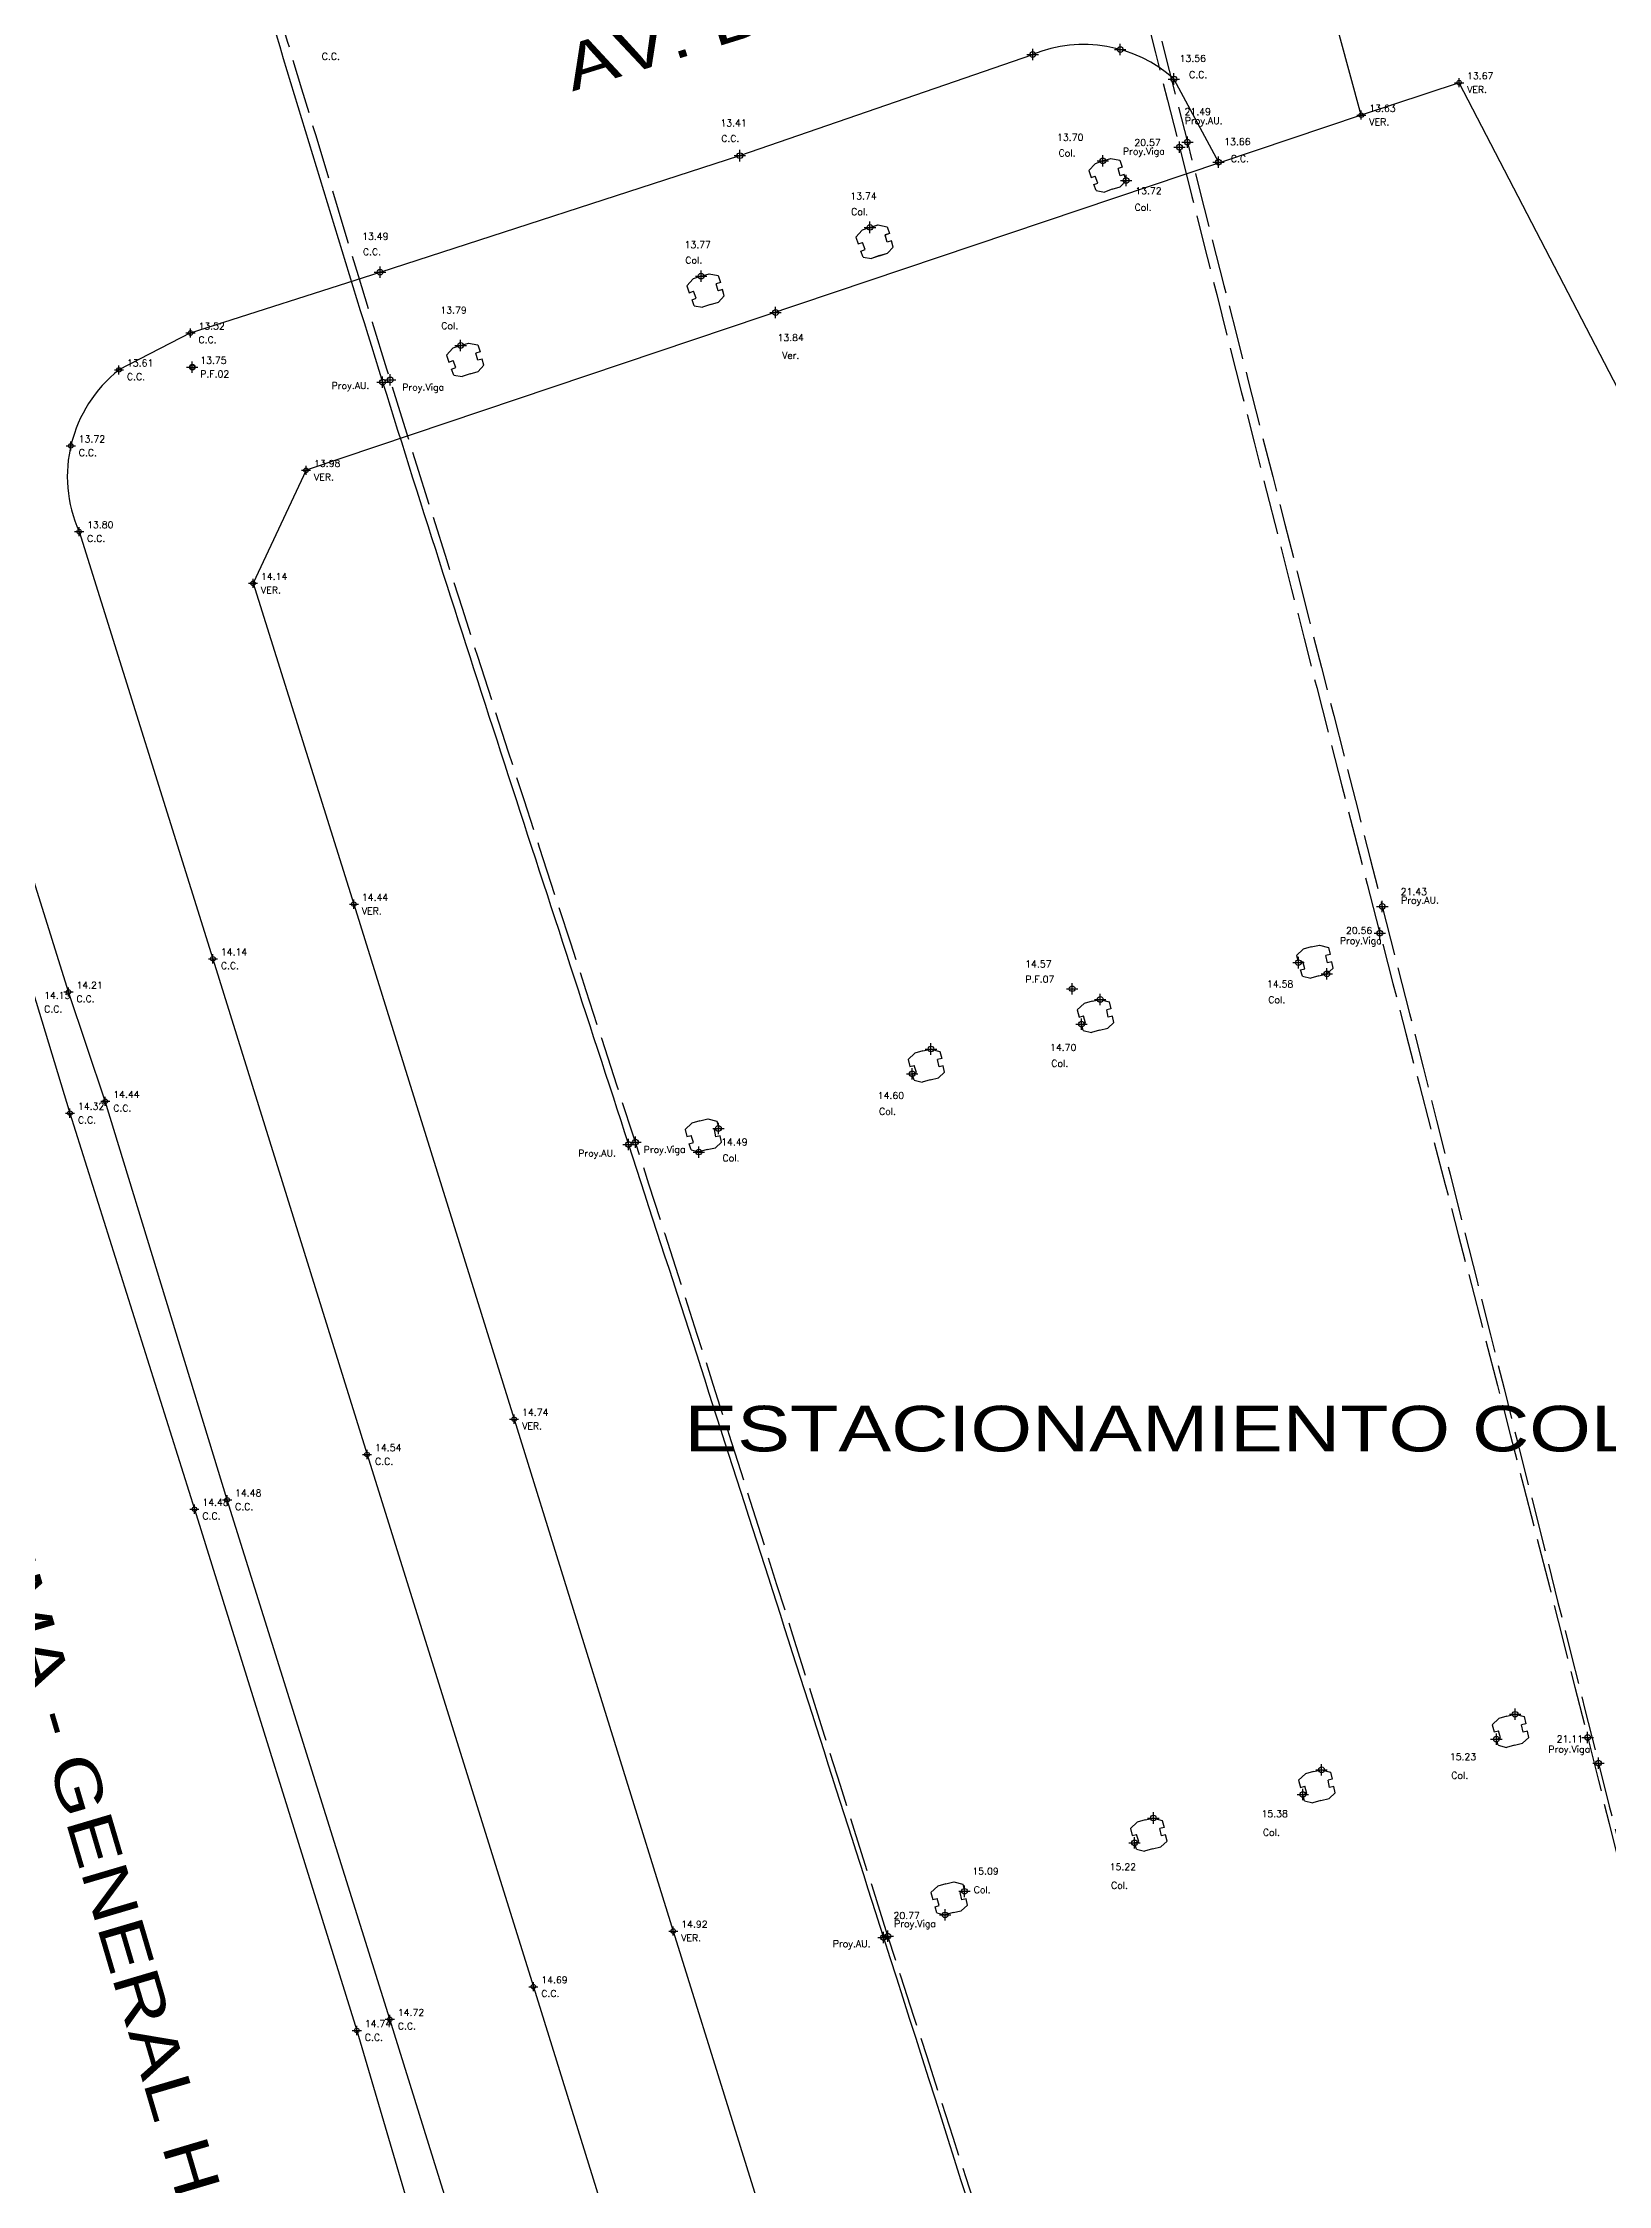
# Model space of a CAD drawing. Header units: metres. Extents: x 27389 to 27997, y 69801 to 70692.
# Drawn here: x 27693 to 27761.7, y 70082.7 to 70176.8 of the extents above; entities that cross this region are included whole.
import ezdxf
from ezdxf.enums import TextEntityAlignment as Align

# ---------------------------------------------------------------- set-up
doc = ezdxf.new("R2010")
doc.units = ezdxf.units.M
doc.header["$PDMODE"] = 34
doc.header["$PDSIZE"] = 0.25
doc.linetypes.add('ACAD_ISO02W100', pattern=[15, 12, -3])
for name, color, linetype in [('C.C.', 1, 'Continuous'), ('CODIGOS', 7, 'Continuous'), ('COTAS', 7, 'Continuous'), ('Proy Aut.', 7, 'Continuous'), ('Proy. Viga.', 4, 'Continuous'), ('PUNTOS', 7, 'Continuous'), ('TEXTOS', 3, 'Continuous'), ('VER.', 2, 'Continuous')]:
    doc.layers.add(name, color=color, linetype=linetype)
doc.styles.get("Standard").update_dxf_attribs({"font": 'simplex.shx'})
doc.styles.add('Textos', font='', dxfattribs={"width": 1.3, "height": 2})
doc.styles.get('Textos').set_extended_font_data('Cascadia Code')

# ---------------------------------------------------------------- blocks, each defined once
blk = doc.blocks.new('*U5')
at = {"color": 0, "linetype": 'ByBlock', "lineweight": -2, "transparency": 16777216}
for p, q in [((-1, 0), (1, 0)), ((0, -1), (0, 1))]:
    blk.add_line(p, q, dxfattribs=at)
blk.add_circle((0, 0), 0.5, dxfattribs=at)
blk = doc.blocks.new('Pila')
for p, q in [((27776.343, 70161.058), (27776.066, 70160.759)), ((27776.066, 70160.759), (27776.168, 70160.455)), ((27776.168, 70160.455), (27776.353, 70160.517)), ((27776.687, 70161.183), (27776.343, 70161.058)), ((27776.467, 70160.21), (27776.353, 70160.517)), ((27776.687, 70161.183), (27777.038, 70161.287)), ((27777.038, 70161.287), (27777.438, 70161.211)), ((27777.537, 70160.906), (27777.351, 70160.846)), ((27777.442, 70160.531), (27777.351, 70160.846)), ((27777.438, 70161.211), (27777.537, 70160.906)), ((27777.626, 70160.584), (27777.442, 70160.531)), ((27777.704, 70160.314), (27777.626, 70160.584)), ((27776.288, 70160.143), (27776.467, 70160.21)), ((27776.386, 70159.88), (27776.288, 70160.143)), ((27776.386, 70159.88), (27776.753, 70159.814)), ((27777.097, 70159.939), (27776.753, 70159.814)), ((27777.097, 70159.939), (27777.448, 70160.043)), ((27777.704, 70160.314), (27777.448, 70160.043))]:
    blk.add_line(p, q)
blk = doc.blocks.new('*U2')
at = {"color": 0, "linetype": 'ByBlock', "lineweight": -2, "transparency": 16777216}
for p, q in [((-1, 0), (1, 0)), ((0, -1), (0, 1))]:
    blk.add_line(p, q, dxfattribs=at)
blk.add_circle((0, 0), 0.5, dxfattribs=at)
blk = doc.blocks.new('*U3')
at = {"color": 0, "linetype": 'ByBlock', "lineweight": -2, "transparency": 16777216}
for p, q in [((-1, 0), (1, 0)), ((0, -1), (0, 1))]:
    blk.add_line(p, q, dxfattribs=at)
blk.add_circle((0, 0), 0.5, dxfattribs=at)

msp = doc.modelspace()

# ---------------------------------------------------------------- linework, layer by layer
for p, q in [((27739.176, 70171.484, 14.138), (27738.9, 70171.184, 14.138)), ((27738.9, 70171.184, 14.138), (27739.002, 70170.88, 14.138)), ((27739.002, 70170.88, 14.138), (27739.187, 70170.943, 14.138)), ((27739.519, 70171.61, 14.138), (27739.176, 70171.484, 14.138)), ((27739.302, 70170.636, 14.138), (27739.187, 70170.943, 14.138)), ((27739.519, 70171.61, 14.138), (27739.87, 70171.715, 14.138)), ((27739.87, 70171.715, 14.138), (27740.27, 70171.64, 14.138)), ((27740.37, 70171.335, 14.138), (27740.185, 70171.274, 14.138)), ((27740.276, 70170.96, 14.138), (27740.185, 70171.274, 14.138)), ((27740.27, 70171.64, 14.138), (27740.37, 70171.335, 14.138)), ((27740.46, 70171.013, 14.138), (27740.276, 70170.96, 14.138)), ((27740.538, 70170.743, 14.138), (27740.46, 70171.013, 14.138)), ((27739.123, 70170.569, 14.138), (27739.302, 70170.636, 14.138)), ((27739.221, 70170.306, 14.138), (27739.123, 70170.569, 14.138)), ((27739.221, 70170.306, 14.138), (27739.589, 70170.241, 14.138)), ((27739.932, 70170.367, 14.138), (27739.589, 70170.241, 14.138)), ((27739.932, 70170.367, 14.138), (27740.283, 70170.472, 14.138)), ((27740.283, 70170.472, 14.138), (27740.538, 70170.743, 14.138)), ((27740.538, 70170.743, 14.138), (27740.283, 70170.472, 14.138)), ((27728.954, 70168.565, 14.138), (27728.678, 70168.265, 14.138)), ((27728.678, 70168.265, 14.138), (27728.781, 70167.961, 14.138)), ((27728.781, 70167.961, 14.138), (27728.965, 70168.023, 14.138)), ((27729.297, 70168.691, 14.138), (27728.954, 70168.565, 14.138)), ((27729.08, 70167.717, 14.138), (27728.965, 70168.023, 14.138)), ((27729.297, 70168.691, 14.138), (27729.648, 70168.795, 14.138)), ((27729.648, 70168.795, 14.138), (27730.048, 70168.72, 14.138)), ((27730.148, 70168.416, 14.138), (27729.963, 70168.355, 14.138)), ((27730.055, 70168.04, 14.138), (27729.963, 70168.355, 14.138)), ((27730.048, 70168.72, 14.138), (27730.148, 70168.416, 14.138)), ((27730.238, 70168.094, 14.138), (27730.055, 70168.04, 14.138)), ((27730.317, 70167.824, 14.138), (27730.238, 70168.094, 14.138)), ((27728.901, 70167.65, 14.138), (27729.08, 70167.717, 14.138)), ((27729, 70167.386, 14.138), (27728.901, 70167.65, 14.138)), ((27729, 70167.386, 14.138), (27729.367, 70167.322, 14.138)), ((27729.711, 70167.448, 14.138), (27729.367, 70167.322, 14.138)), ((27729.711, 70167.448, 14.138), (27730.061, 70167.552, 14.138)), ((27730.317, 70167.824, 14.138), (27730.061, 70167.552, 14.138)), ((27721.537, 70166.425, 14.138), (27721.261, 70166.126, 14.138)), ((27721.881, 70166.551, 14.138), (27721.537, 70166.425, 14.138)), ((27721.881, 70166.551, 14.138), (27722.231, 70166.656, 14.138)), ((27722.231, 70166.656, 14.138), (27722.632, 70166.581, 14.138)), ((27722.731, 70166.276, 14.138), (27722.546, 70166.216, 14.138)), ((27722.638, 70165.901, 14.138), (27722.546, 70166.216, 14.138)), ((27722.632, 70166.581, 14.138), (27722.731, 70166.276, 14.138)), ((27721.261, 70166.126, 14.138), (27721.364, 70165.822, 14.138)), ((27721.364, 70165.822, 14.138), (27721.548, 70165.884, 14.138)), ((27721.484, 70165.51, 14.138), (27721.663, 70165.577, 14.138)), ((27721.583, 70165.247, 14.138), (27721.484, 70165.51, 14.138)), ((27721.663, 70165.577, 14.138), (27721.548, 70165.884, 14.138)), ((27721.583, 70165.247, 14.138), (27721.95, 70165.182, 14.138)), ((27722.294, 70165.308, 14.138), (27721.95, 70165.182, 14.138)), ((27722.294, 70165.308, 14.138), (27722.645, 70165.413, 14.138)), ((27722.821, 70165.955, 14.138), (27722.638, 70165.901, 14.138)), ((27722.9, 70165.685, 14.138), (27722.645, 70165.413, 14.138)), ((27722.9, 70165.685, 14.138), (27722.821, 70165.955, 14.138)), ((27710.984, 70163.379, 14.138), (27710.709, 70163.08, 14.138)), ((27711.328, 70163.505, 14.138), (27710.984, 70163.379, 14.138)), ((27711.328, 70163.505, 14.138), (27711.679, 70163.61, 14.138)), ((27711.679, 70163.61, 14.138), (27712.079, 70163.535, 14.138)), ((27712.079, 70163.535, 14.138), (27712.179, 70163.23, 14.138)), ((27710.709, 70163.08, 14.138), (27710.811, 70162.776, 14.138)), ((27710.811, 70162.776, 14.138), (27710.996, 70162.838, 14.138)), ((27710.932, 70162.464, 14.138), (27711.111, 70162.531, 14.138)), ((27711.03, 70162.201, 14.138), (27710.932, 70162.464, 14.138)), ((27711.111, 70162.531, 14.138), (27710.996, 70162.838, 14.138)), ((27712.179, 70163.23, 14.138), (27711.994, 70163.17, 14.138)), ((27712.085, 70162.855, 14.138), (27711.994, 70163.17, 14.138)), ((27712.269, 70162.909, 14.138), (27712.085, 70162.855, 14.138)), ((27712.347, 70162.639, 14.138), (27712.092, 70162.367, 14.138)), ((27712.347, 70162.639, 14.138), (27712.269, 70162.909, 14.138)), ((27711.03, 70162.201, 14.138), (27711.398, 70162.136, 14.138)), ((27711.741, 70162.262, 14.138), (27711.398, 70162.136, 14.138)), ((27711.741, 70162.262, 14.138), (27712.092, 70162.367, 14.138))]:
    msp.add_line(p, q)
at = {"layer": 'C.C.'}
for p, q in [((27750.865, 70173.62, 14.138), (27749.43, 70178.875, 14.138)), ((27723.587, 70171.839, 14.138), (27736.439, 70176.276, 14.138)), ((27742.639, 70175.205, 14.138), (27744.597, 70171.554, 14.138)), ((27707.789, 70166.72, 14.138), (27723.587, 70171.839, 14.138)), ((27699.469, 70164.054, 14.138), (27707.789, 70166.72, 14.138))]:
    msp.add_line(p, q, dxfattribs=at)
at = {"layer": 'C.C.', "elevation": 14.138, "flags": 128}
for points in [[(27699.469, 70164.054), (27696.33, 70162.432, 0.343537), (27694.581, 70155.33), (27700.453, 70136.57), (27707.221, 70114.809), (27714.519, 70091.438), (27721.512, 70068.967), (27728.971, 70045.99), (27732.959, 70032.514), (27734.798, 70026.365, 0.001011), (27736.308, 70023.155, 0.037214), (27740.871, 70017.314, 0.172551), (27742.797, 70016.283, 0.260505), (27744.123, 70016.782), (27748.104, 70019.834, 0.137047), (27749.261, 70021.374, 0.20429), (27749.219, 70022.724, 0.023802), (27747.821, 70025.398), (27745.939, 70027.365)], [(27699.469, 70164.054), (27696.33, 70162.432, 0.343537), (27694.581, 70155.33), (27700.453, 70136.57), (27707.221, 70114.809), (27714.519, 70091.438), (27721.512, 70068.967), (27728.971, 70045.99), (27732.959, 70032.514), (27734.798, 70026.365, 0.001011), (27736.308, 70023.155, 0.037214), (27740.871, 70017.314, 0.172551), (27742.797, 70016.283, 0.260505), (27744.123, 70016.782), (27748.104, 70019.834, 0.137047), (27749.261, 70021.374, 0.20429), (27749.219, 70022.724, 0.023802), (27747.821, 70025.398), (27745.939, 70027.365)], [(27733.487, 70013.751), (27731.614, 70017.378), (27729.731, 70021.008), (27715.341, 70067.1), (27708.221, 70090.007), (27701.077, 70112.815), (27695.728, 70130.315), (27694.114, 70135.116), (27691.172, 70144.554), (27686.82, 70158.522, 1.028744), (27685.305, 70158.121), (27689.698, 70144.121), (27692.694, 70134.665), (27694.179, 70129.793), (27699.642, 70112.405), (27706.771, 70089.515), (27713.544, 70066.479), (27728.369, 70015.25), (27729.548, 70011.402)], [(27733.487, 70013.751), (27731.614, 70017.378), (27729.731, 70021.008), (27715.341, 70067.1), (27708.221, 70090.007), (27701.077, 70112.815), (27695.728, 70130.315), (27694.114, 70135.116), (27691.172, 70144.554), (27686.82, 70158.522, 1.028744), (27685.305, 70158.121), (27689.698, 70144.121), (27692.694, 70134.665), (27694.179, 70129.793), (27699.642, 70112.405), (27706.771, 70089.515), (27713.544, 70066.479), (27728.369, 70015.25), (27729.548, 70011.402)]]:
    msp.add_lwpolyline(points, format="xyb", dxfattribs=at)
at = {"layer": 'C.C.'}
msp.add_arc((27738.686, 70170.803, 14.138), 5.917, 48.07825, 112.3275, dxfattribs=at)
at = {"layer": 'Proy Aut.', "linetype": 'ACAD_ISO02W100', "ltscale": 0.2}
msp.add_spline([(27727.25, 70235.002, 14.138), (27734.714, 70205.938, 14.138), (27743.229, 70172.434, 14.138), (27751.787, 70138.869, 14.138), (27761.275, 70101.253, 14.138), (27768.797, 70071.021, 14.138), (27775.05, 70044.157, 14.138), (27783.272, 70003.012, 14.138), (27787.76, 69968.779, 14.138)], degree=3, dxfattribs=at)
at = {"layer": 'Proy Aut.'}
msp.add_spline([(27687.924, 70224.596, 14.138), (27697.543, 70195.569, 14.138), (27707.903, 70161.89, 14.138), (27718.697, 70128.421, 14.138), (27729.89, 70093.6, 14.138), (27738.732, 70065.207, 14.138), (27747.73, 70031.228, 14.138), (27754.082, 69999.098, 14.138), (27757.406, 69971.041, 14.138), (27760.396, 69941.315, 14.138)], degree=3, dxfattribs=at)
at = {"layer": 'Proy. Viga.', "linetype": 'ACAD_ISO02W100', "ltscale": 0.2}
for points in [[(27726.64, 70236.069, 14.138), (27734.5, 70205.338, 14.138), (27742.881, 70172.211, 14.138), (27751.68, 70137.701, 14.138), (27760.801, 70102.377, 14.138), (27768.126, 70072.165, 14.138), (27774.491, 70044.706, 14.138), (27781.857, 70009.303, 14.138), (27786.953, 69973.175, 14.138)], [(27760.9, 69940.113, 14.138), (27757.929, 69970.659, 14.138), (27754.567, 69998.891, 14.138), (27748.055, 70032.087, 14.138), (27739.066, 70065.311, 14.138), (27730.08, 70093.661, 14.138)]]:
    msp.add_spline(points, degree=3, dxfattribs=at)
msp.add_open_spline([(27730.08, 70093.661, 14.138), (27726.379, 70105.409, 14.138), (27719.145, 70128.374, 14.138), (27707.963, 70162.069, 14.138), (27698.788, 70194.087, 14.138), (27691.326, 70214.627, 14.138), (27688.264, 70224.578, 14.138), (27688.177, 70224.864, 14.138)], degree=3, knots=[0, 0, 0, 0, 36.952377, 72.232274, 106.494852, 136.840049, 137.736408, 137.736408, 137.736408, 137.736408], dxfattribs=at)
at = {"layer": 'PUNTOS', "color": 2}
for p in [(27736.439, 70176.276, 14.138), (27740.285, 70176.5, 14.138), (27742.639, 70175.205, 14.138), (27723.587, 70171.839, 14.138), (27739.519, 70171.61, 14.138), (27742.881, 70172.211, 14.138), (27743.229, 70172.434, 14.138), (27744.597, 70171.554, 14.138), (27740.538, 70170.743, 14.138), (27729.297, 70168.691, 14.138), (27707.789, 70166.72, 14.138), (27721.881, 70166.551, 14.138), (27725.152, 70164.949, 14.138), (27711.328, 70163.505, 14.138), (27699.548, 70162.55, 14.138), (27707.903, 70161.888, 14.138), (27708.237, 70161.993, 14.138), (27751.787, 70138.869, 14.138), (27751.68, 70137.701, 14.138), (27748.104, 70136.404, 14.138), (27749.354, 70135.908, 14.138), (27738.172, 70135.26, 14.138), (27739.404, 70134.79, 14.138), (27738.58, 70133.698, 14.138), (27738.58, 70133.698, 14.138), (27731.975, 70132.612, 14.138), (27731.151, 70131.52, 14.138), (27731.151, 70131.52, 14.138), (27718.697, 70128.42, 14.138), (27719.001, 70128.52, 14.138), (27722.642, 70129.126, 14.138), (27721.787, 70128.088, 14.138), (27757.616, 70103.399, 14.138), (27756.792, 70102.307, 14.138), (27760.801, 70102.377, 14.138), (27761.275, 70101.253, 14.138), (27749.12, 70100.964, 14.138), (27748.296, 70099.872, 14.138), (27748.296, 70099.872, 14.138), (27741.736, 70098.845, 14.138), (27740.912, 70097.753, 14.138), (27740.912, 70097.753, 14.138), (27733.448, 70095.626, 14.138), (27733.448, 70095.626, 14.138), (27732.593, 70094.588, 14.138), (27729.89, 70093.6, 14.138), (27730.08, 70093.661, 14.138)]:
    msp.add_point(p, dxfattribs=at)
at = {"layer": 'VER.', "elevation": 14.138, "flags": 128}
msp.add_lwpolyline([(27745.939, 70027.365), (27781.196, 70055.219), (27790.222, 70062.311), (27807.021, 70075.553), (27802.978, 70083.27), (27795.76, 70080.152), (27791.866, 70089.273), (27798.344, 70092.068), (27787.715, 70112.47), (27777.043, 70132.904), (27768.13, 70150.047), (27755.159, 70175.044), (27750.865, 70173.62), (27704.542, 70158.023), (27702.214, 70153.062), (27706.642, 70138.971), (27713.675, 70116.358), (27720.66, 70093.881), (27728.431, 70068.941), (27734.725, 70048.839), (27738.777, 70035.894), (27745.449, 70027.082)], close=True, dxfattribs=at)
msp.add_lwpolyline([(27745.939, 70027.365), (27781.196, 70055.219), (27790.222, 70062.311), (27807.021, 70075.553), (27802.978, 70083.27), (27795.76, 70080.152), (27791.866, 70089.273), (27798.344, 70092.068), (27787.715, 70112.47), (27777.043, 70132.904), (27768.13, 70150.047), (27755.159, 70175.044), (27750.865, 70173.62), (27704.542, 70158.023), (27702.214, 70153.062), (27706.642, 70138.971), (27713.675, 70116.358), (27720.66, 70093.881), (27728.431, 70068.941), (27734.725, 70048.839), (27738.777, 70035.894), (27745.449, 70027.082)], close=True, dxfattribs=at)

# ---------------------------------------------------------------- block references
for p, rotation in [((135.863, -57.829, 14.138), 0.141232810878701), ((125.641, -60.748, 14.138), 0.141232810878701), ((118.224, -62.888, 14.138), 0.141232810878701), ((107.672, -65.934, 14.138), 0.141232810878701), ((-4607.393, 1966.566, 14.138), 356.2079105914819), ((-4617.016, 1964.179, 14.138), 356.2079105914819), ((-4624.445, 1962.001, 14.138), 356.2079105914819), ((-4634.236, 1958.932, 14.138), 356.2079105914819), ((-4598.804, 1932.788, 14.138), 356.2079105914819), ((-4607.3, 1930.353, 14.138), 356.2079105914819), ((-4614.684, 1928.234, 14.138), 356.2079105914819), ((-4623.44, 1925.429, 14.138), 356.2079105914819)]:
    msp.add_blockref('Pila', p, dxfattribs=dict(rotation=rotation))
at = {"layer": 'PUNTOS', "color": 1, "xscale": 0.2, "yscale": 0.2, "zscale": 0.2}
for name, p in [('*U2', (27755.159, 70175.044, 27.807)), ('*U2', (27750.865, 70173.62, 27.766)), ('*U2', (27699.469, 70164.054, 27.659)), ('*U2', (27696.33, 70162.432, 27.752)), ('*U2', (27699.548, 70162.55, 27.891)), ('*U3', (27699.548, 70162.55, 27.891)), ('*U2', (27694.215, 70159.095, 27.857)), ('*U2', (27704.542, 70158.023, 28.118)), ('*U2', (27694.581, 70155.33, 27.936)), ('*U2', (27702.214, 70153.062, 28.276)), ('*U2', (27706.642, 70138.971, 28.575)), ('*U2', (27694.114, 70135.116, 28.344)), ('*U2', (27695.728, 70130.315, 28.582)), ('*U2', (27694.179, 70129.793, 28.453)), ('*U2', (27713.675, 70116.358, 28.873)), ('*U2', (27707.221, 70114.809, 28.678)), ('*U2', (27699.642, 70112.405, 28.622)), ('*U2', (27701.077, 70112.815, 28.618)), ('*U2', (27720.66, 70093.881, 29.06)), ('*U2', (27714.519, 70091.438, 28.828)), ('*U2', (27708.221, 70090.007, 28.861)), ('*U2', (27706.771, 70089.515, 28.878))]:
    msp.add_blockref(name, p, dxfattribs=at)
at = {"layer": 'PUNTOS', "color": 2, "xscale": 0.2, "yscale": 0.2, "zscale": 0.2}
for name, p in [('*U3', (27755.159, 70175.044, 27.807)), ('*U3', (27750.865, 70173.62, 27.766)), ('*U3', (27699.469, 70164.054, 27.659)), ('*U3', (27696.33, 70162.432, 27.752)), ('*U3', (27694.215, 70159.095, 27.857)), ('*U3', (27704.542, 70158.023, 28.118)), ('*U3', (27694.581, 70155.33, 27.936)), ('*U3', (27702.214, 70153.062, 28.276)), ('*U3', (27706.642, 70138.971, 28.575)), ('*U2', (27700.453, 70136.57, 28.283)), ('*U3', (27700.453, 70136.57, 28.283)), ('*U3', (27694.114, 70135.116, 28.344)), ('*U3', (27695.728, 70130.315, 28.582)), ('*U3', (27694.179, 70129.793, 28.453)), ('*U3', (27713.675, 70116.358, 28.873)), ('*U3', (27707.221, 70114.809, 28.678)), ('*U3', (27699.642, 70112.405, 28.622)), ('*U3', (27701.077, 70112.815, 28.618)), ('*U3', (27720.66, 70093.881, 29.06)), ('*U3', (27714.519, 70091.438, 28.828)), ('*U3', (27708.221, 70090.007, 28.861)), ('*U3', (27706.771, 70089.515, 28.878))]:
    msp.add_blockref(name, p, dxfattribs=at)
at = {"layer": 'VER.', "color": 1, "xscale": 0.2, "yscale": 0.2, "zscale": 0.2}
for p in [(27704.542, 70158.023, 13.98), (27702.214, 70153.062, 14.138)]:
    msp.add_blockref('*U5', p, dxfattribs=at)

# ---------------------------------------------------------------- texts
at = {"layer": 'CODIGOS', "color": 3}
for s, p in [('C.C.', (27705.231, 70176.049, 14.138)), ('Col.', (27737.577, 70171.808, 14.138)), ('Col.', (27728.469, 70169.23, 14.138)), ('Col.', (27740.913, 70169.424, 14.138)), ('C.C.', (27707.039, 70167.465, 14.138)), ('Col.', (27721.191, 70167.098, 14.138)), ('Col.', (27710.475, 70164.22, 14.138)), ('Ver.', (27725.44, 70162.923, 14.138)), ('P.F.07', (27736.118, 70135.526, 14.138)), ('Col.', (27746.782, 70134.624, 14.138)), ('Col.', (27737.258, 70131.835, 14.138)), ('Col.', (27729.695, 70129.724, 14.138)), ('Col.', (27722.823, 70127.68, 14.138)), ('Col.', (27754.812, 70100.568, 14.138)), ('Col.', (27746.544, 70098.067, 14.138)), ('Col.', (27733.851, 70095.544, 14.138)), ('Col.', (27739.881, 70095.736, 14.138))]:
    msp.add_text(s, height=0.3, dxfattribs=at).set_placement(p)
for s, p in [('C.C.', (27743.306, 70175.242, 14.138)), ('C.C.', (27722.768, 70172.44, 14.138)), ('Proy.AU.', (27743.118, 70173.223, 14.138)), ('Proy.Viga', (27740.4, 70171.88, 14.138)), ('C.C.', (27745.136, 70171.559, 14.138)), ('Proy.AU.', (27705.665, 70161.592, 14.138)), ('Proy.Viga', (27708.766, 70161.52, 14.138)), ('Proy.AU.', (27752.613, 70138.992, 14.138)), ('Proy.Viga', (27749.923, 70137.215, 14.138)), ('Proy.AU.', (27716.489, 70127.885, 14.138)), ('Proy.Viga', (27719.363, 70128.047, 14.138)), ('Proy.Viga', (27759.076, 70101.714, 14.138)), ('Proy.Viga', (27730.356, 70094.055, 14.138)), ('Proy.AU.', (27727.663, 70093.173, 14.138))]:
    msp.add_text(s, height=0.3, rotation=0.14123, dxfattribs=at).set_placement(p)
at = {"layer": 'CODIGOS', "color": 3, "char_height": 0.3, "attachment_point": 1}
for s, insert in [('VER.', (27755.509, 70174.894, 27.807)), ('VER.', (27755.509, 70174.894, 27.807)), ('VER.', (27751.215, 70173.47, 27.766)), ('VER.', (27751.215, 70173.47, 27.766)), ('C.C.', (27699.819, 70163.904, 27.659)), ('C.C.', (27699.819, 70163.904, 27.659)), ('P.F.02', (27699.898, 70162.4, 27.891)), ('P.F.02', (27699.898, 70162.4, 27.891)), ('C.C.', (27696.68, 70162.282, 27.752)), ('C.C.', (27696.68, 70162.282, 27.752)), ('C.C.', (27694.565, 70158.945, 27.857)), ('C.C.', (27694.565, 70158.945, 27.857)), ('VER.', (27704.892, 70157.873, 28.118)), ('VER.', (27704.892, 70157.873, 28.118)), ('C.C.', (27694.931, 70155.18, 27.936)), ('C.C.', (27694.931, 70155.18, 27.936)), ('VER.', (27702.564, 70152.912, 28.276)), ('VER.', (27702.564, 70152.912, 28.276)), ('VER.', (27706.992, 70138.821, 28.575)), ('VER.', (27706.992, 70138.821, 28.575)), ('C.C.', (27700.803, 70136.42, 28.283)), ('C.C.', (27700.803, 70136.42, 28.283)), ('C.C.', (27693.044, 70134.515, 28.288)), ('C.C.', (27693.044, 70134.515, 28.288)), ('C.C.', (27694.464, 70134.966, 28.344)), ('C.C.', (27694.464, 70134.966, 28.344)), ('C.C.', (27694.529, 70129.643, 28.453)), ('C.C.', (27694.529, 70129.643, 28.453)), ('C.C.', (27696.078, 70130.165, 28.582)), ('C.C.', (27696.078, 70130.165, 28.582)), ('VER.', (27714.025, 70116.208, 28.873)), ('VER.', (27714.025, 70116.208, 28.873)), ('C.C.', (27707.571, 70114.659, 28.678)), ('C.C.', (27707.571, 70114.659, 28.678)), ('C.C.', (27701.427, 70112.665, 28.618)), ('C.C.', (27701.427, 70112.665, 28.618)), ('C.C.', (27699.992, 70112.255, 28.622)), ('C.C.', (27699.992, 70112.255, 28.622)), ('VER.', (27721.01, 70093.731, 29.06)), ('VER.', (27721.01, 70093.731, 29.06)), ('C.C.', (27714.869, 70091.288, 28.828)), ('C.C.', (27714.869, 70091.288, 28.828)), ('C.C.', (27707.121, 70089.365, 28.878)), ('C.C.', (27707.121, 70089.365, 28.878)), ('C.C.', (27708.571, 70089.857, 28.861)), ('C.C.', (27708.571, 70089.857, 28.861))]:
    msp.add_mtext(s, dxfattribs=dict(at, insert=insert))
at = {"layer": 'COTAS', "color": 1}
for s, p in [('13.56  ', (27742.888, 70175.956, 14.138)), ('21.49  ', (27743.105, 70173.621, 14.138)), ('13.41  ', (27722.733, 70173.122, 14.138)), ('13.70  ', (27737.511, 70172.495, 14.138)), ('20.57  ', (27740.904, 70172.263, 14.138)), ('13.66  ', (27744.846, 70172.305, 14.138)), ('13.74  ', (27728.434, 70169.913, 14.138)), ('13.72  ', (27740.944, 70170.143, 14.138)), ('13.49  ', (27707.004, 70168.147, 14.138)), ('13.77  ', (27721.156, 70167.781, 14.138)), ('13.79  ', (27710.44, 70164.902, 14.138)), ('13.84  ', (27725.237, 70163.7, 14.138)), ('21.43  ', (27752.592, 70139.368, 14.138)), ('20.56  ', (27750.192, 70137.662, 14.138))]:
    msp.add_text(s, height=0.3, rotation=0.14123, dxfattribs=at).set_placement(p)
for s, p in [('14.57  ', (27736.11, 70136.197, 14.138)), ('14.58  ', (27746.724, 70135.32, 14.138)), ('14.70  ', (27737.2, 70132.531, 14.138)), ('14.60  ', (27729.637, 70130.42, 14.138)), ('14.49  ', (27722.765, 70128.376, 14.138)), ('21.11  ', (27759.438, 70102.163, 14.138)), ('15.23  ', (27754.751, 70101.384, 14.138)), ('15.38  ', (27746.483, 70098.882, 14.138)), ('15.09  ', (27733.79, 70096.36, 14.138)), ('15.22  ', (27739.82, 70096.552, 14.138)), ('20.77  ', (27730.33, 70094.411, 14.138))]:
    msp.add_text(s, height=0.3, dxfattribs=at).set_placement(p)
at = {"layer": 'COTAS', "color": 1, "char_height": 0.3, "attachment_point": 7}
for s, insert in [('13.67', (27755.509, 70175.194, 27.807)), ('13.67', (27755.509, 70175.194, 27.807)), ('13.63', (27751.215, 70173.77, 27.766)), ('13.63', (27751.215, 70173.77, 27.766)), ('13.52', (27699.819, 70164.204, 27.659)), ('13.52', (27699.819, 70164.204, 27.659)), ('13.61', (27696.68, 70162.582, 27.752)), ('13.61', (27696.68, 70162.582, 27.752)), ('13.75', (27699.898, 70162.7, 27.891)), ('13.75', (27699.898, 70162.7, 27.891)), ('13.72', (27694.565, 70159.245, 27.857)), ('13.72', (27694.565, 70159.245, 27.857)), ('13.98', (27704.892, 70158.173, 28.118)), ('13.98', (27704.892, 70158.173, 28.118)), ('13.80', (27694.931, 70155.48, 27.936)), ('13.80', (27694.931, 70155.48, 27.936)), ('14.14', (27702.564, 70153.212, 28.276)), ('14.14', (27702.564, 70153.212, 28.276)), ('14.44', (27706.992, 70139.121, 28.575)), ('14.44', (27706.992, 70139.121, 28.575)), ('14.14', (27700.803, 70136.72, 28.283)), ('14.14', (27700.803, 70136.72, 28.283)), ('14.15', (27693.044, 70134.815, 28.288)), ('14.15', (27693.044, 70134.815, 28.288)), ('14.21', (27694.464, 70135.266, 28.344)), ('14.21', (27694.464, 70135.266, 28.344)), ('14.44', (27696.078, 70130.465, 28.582)), ('14.44', (27696.078, 70130.465, 28.582)), ('14.32', (27694.529, 70129.943, 28.453)), ('14.32', (27694.529, 70129.943, 28.453)), ('14.74', (27714.025, 70116.508, 28.873)), ('14.74', (27714.025, 70116.508, 28.873)), ('14.54', (27707.571, 70114.959, 28.678)), ('14.54', (27707.571, 70114.959, 28.678)), ('14.48', (27699.992, 70112.555, 28.622)), ('14.48', (27699.992, 70112.555, 28.622)), ('14.48', (27701.427, 70112.965, 28.618)), ('14.48', (27701.427, 70112.965, 28.618)), ('14.92', (27721.01, 70094.031, 29.06)), ('14.92', (27721.01, 70094.031, 29.06)), ('14.69', (27714.869, 70091.588, 28.828)), ('14.69', (27714.869, 70091.588, 28.828)), ('14.74', (27707.121, 70089.665, 28.878)), ('14.74', (27707.121, 70089.665, 28.878)), ('14.72', (27708.571, 70090.157, 28.861)), ('14.72', (27708.571, 70090.157, 28.861))]:
    msp.add_mtext(s, dxfattribs=dict(at, insert=insert))
at = {"layer": 'TEXTOS', "style": 'Textos', "width": 1.3}
for s, rotation, p in [('AV. BRASIL', 17.2148, (27724.979, 70178.411, 14.138)), ('LIMA - GENERAL HORNOS', 286.47898, (27697.238, 70091.219, 14.138))]:
    msp.add_text(s, height=2, rotation=rotation, dxfattribs=at).set_placement(p, align=Align.MIDDLE_CENTER)
msp.add_text('ESTACIONAMIENTO COLECTIVOS', height=2, dxfattribs=at).set_placement((27749.643, 70115.944, 14.138), align=Align.MIDDLE_CENTER)
at = {"layer": 'VER.', "color": 3, "char_height": 0.3, "attachment_point": 1}
for insert in [(27704.892, 70157.873, 13.98), (27702.564, 70152.912, 14.138)]:
    msp.add_mtext('VER.', dxfattribs=dict(at, insert=insert))
at = {"layer": 'VER.', "color": 1, "char_height": 0.3, "attachment_point": 7}
for s, insert in [('13.98', (27704.892, 70158.173, 13.98)), ('14.14', (27702.564, 70153.212, 14.138))]:
    msp.add_mtext(s, dxfattribs=dict(at, insert=insert))

doc.saveas('drawing.dxf')
